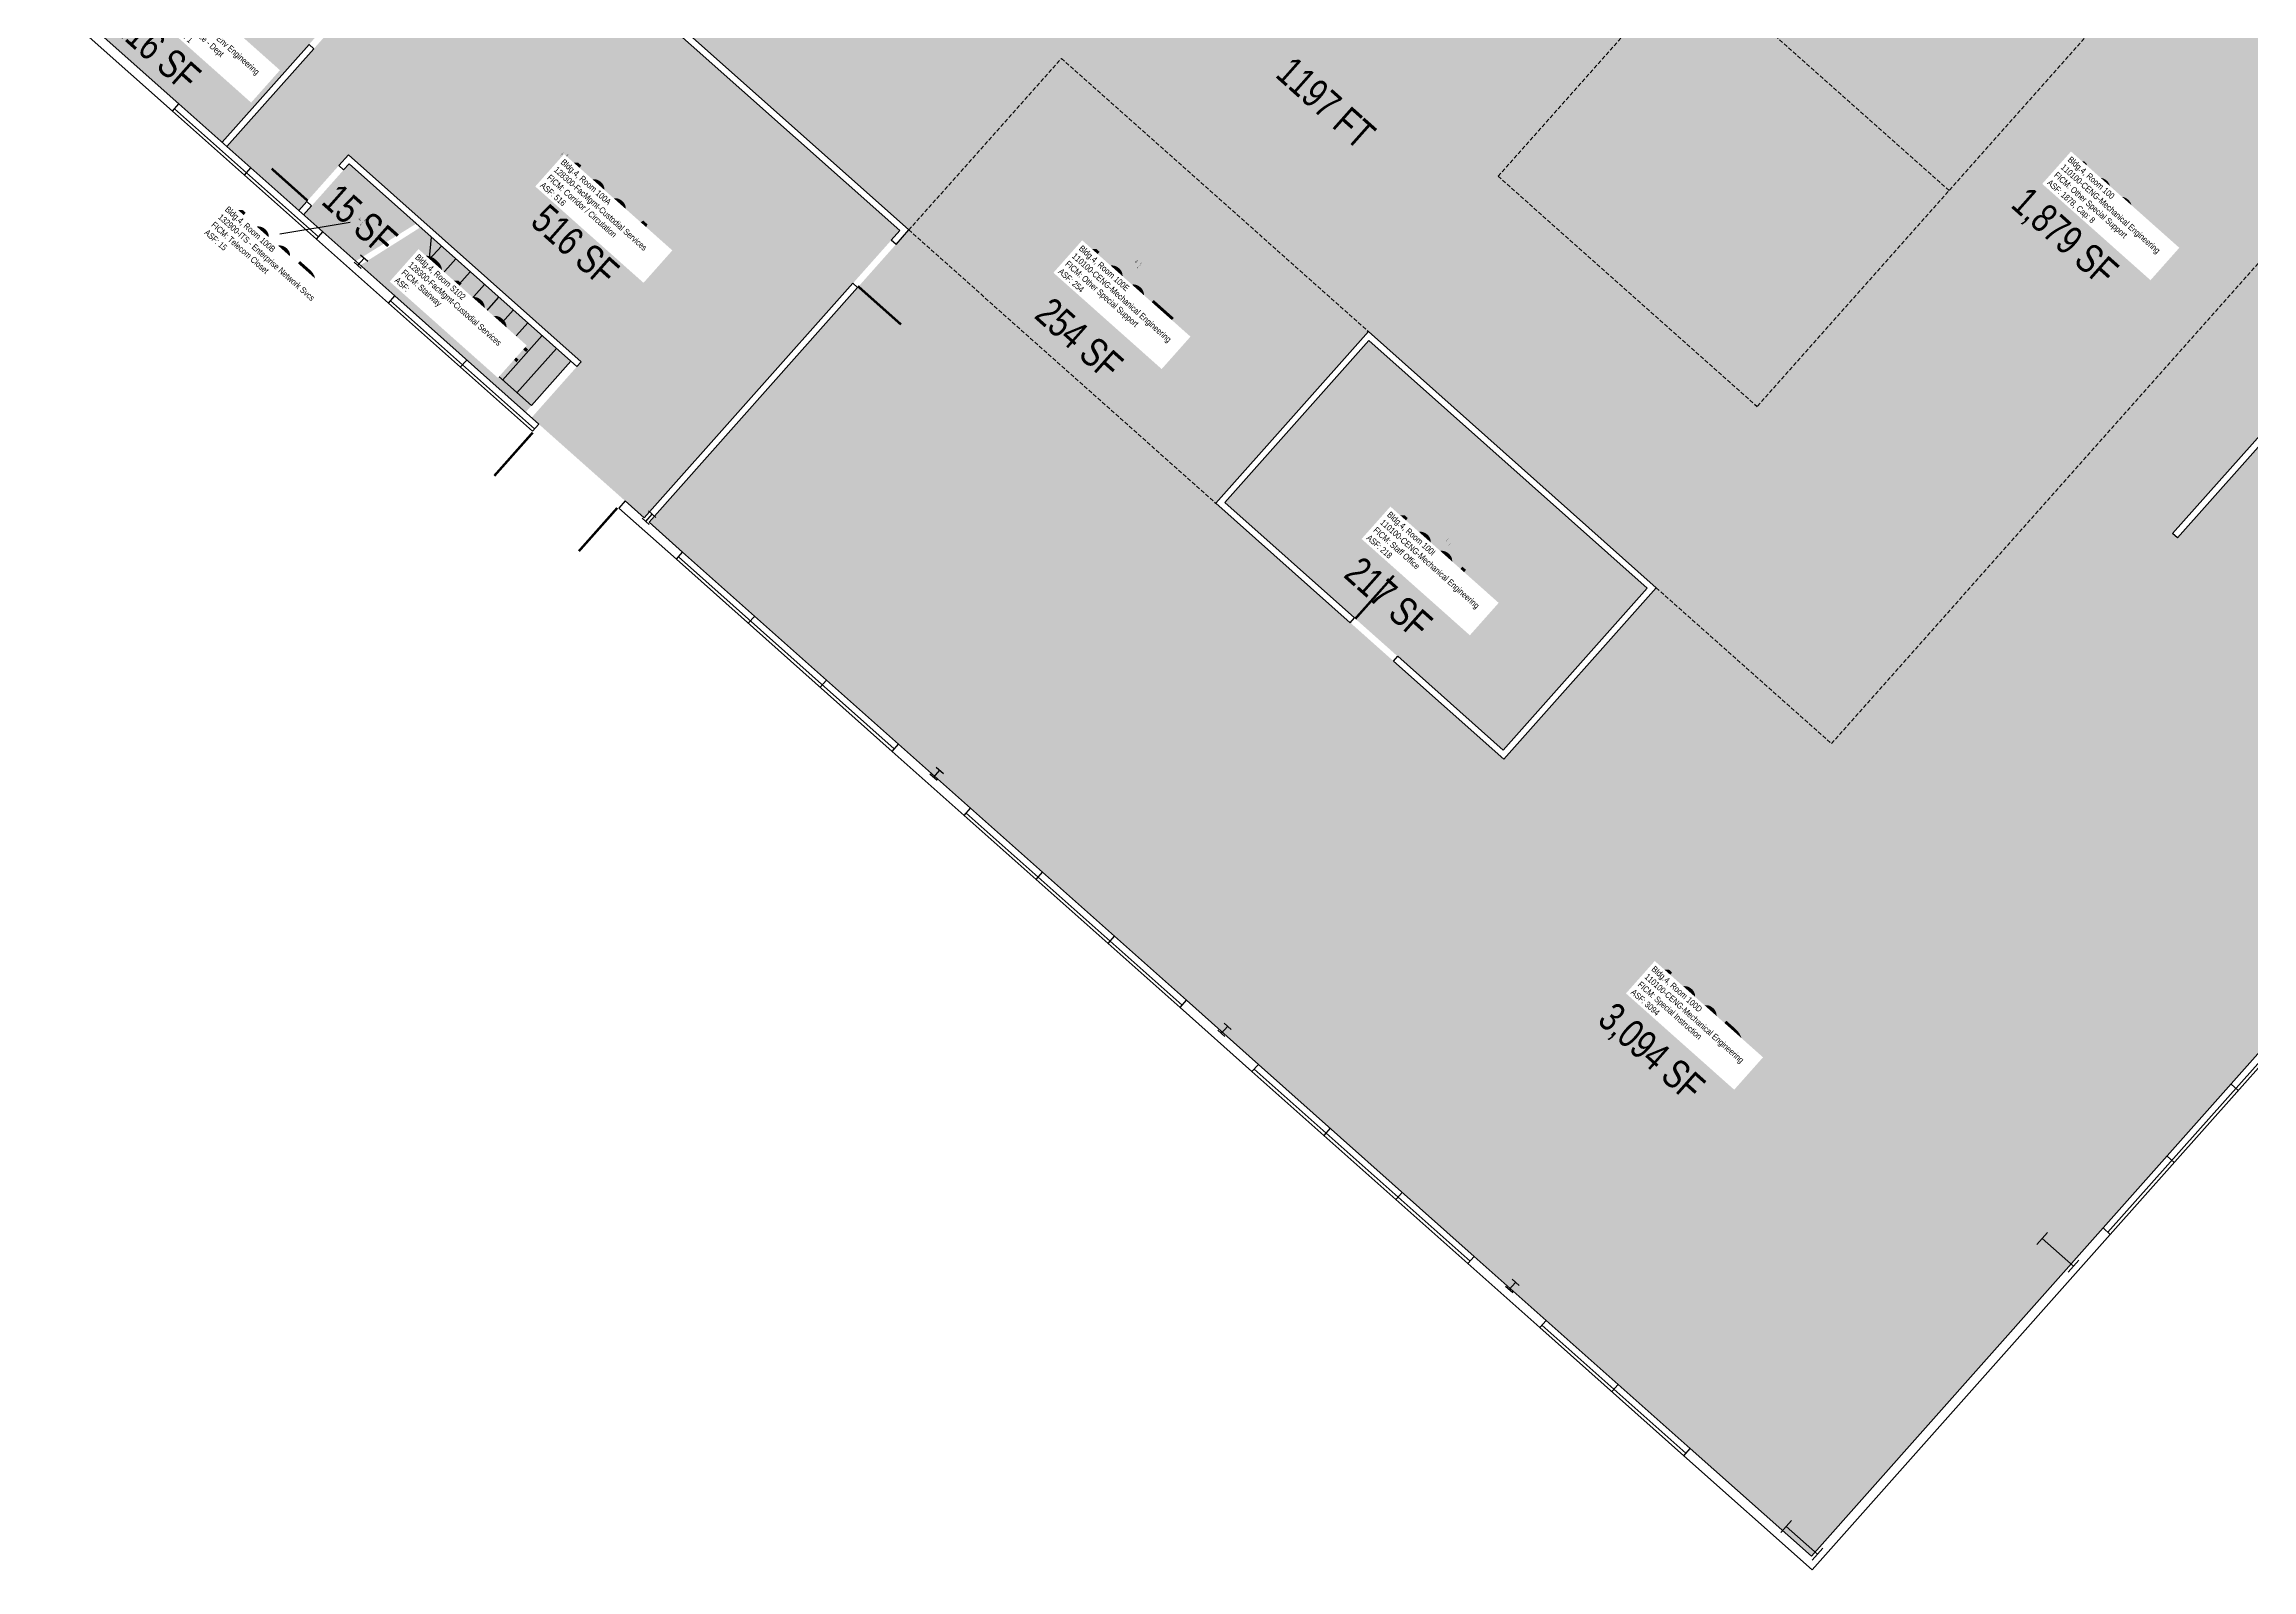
# Model space of a CAD drawing. Header units: inches. Extents: x 69199327 to 69201392, y 27695932 to 27697963.
# Drawn here: x 69199327 to 69200703, y 27695932 to 27696882 of the extents above; entities that cross this region are included whole.
import ezdxf
from ezdxf.enums import TextEntityAlignment as Align

# ---------------------------------------------------------------- set-up
doc = ezdxf.new("R2010")
doc.units = ezdxf.units.IN
doc.header["$LTSCALE"] = 10
doc.header["$MEASUREMENT"] = 0
doc.linetypes.add('DASHED2', pattern=[0.375, 0.25, -0.125])
doc.layers.get('0').update_dxf_attribs({"linetype": 'CONTINUOUS'})
for name, color, linetype in [('A-COLS', 5, 'CONTINUOUS'), ('A-DOOR', 2, 'CONTINUOUS'), ('A-FLOR', 3, 'CONTINUOUS'), ('A-GLAZ', 1, 'CONTINUOUS'), ('A-IDEN-CNUM', 7, 'CONTINUOUS'), ('A-IDEN-RNUM', 7, 'CONTINUOUS'), ('A-IDEN-SNUM', 4, 'CONTINUOUS'), ('A-IDEN-VNUM', 4, 'CONTINUOUS'), ('A-WALL', 5, 'CONTINUOUS'), ('AREA-TEXT', 3, 'CONTINUOUS'), ('Rooms-Category-Color', 7, 'CONTINUOUS'), ('Rooms-College-Color', 7, 'CONTINUOUS'), ('Rooms-Department-Color', 7, 'CONTINUOUS'), ('Rooms-Division-Color', 7, 'CONTINUOUS'), ('Rooms-Information', 7, 'CONTINUOUS')]:
    doc.layers.add(name, color=color, linetype=linetype)
doc.styles.add('CP_AREA', font='arial.ttf', dxfattribs={"height": 15})
doc.styles.add('CP_ROOMSNUMBER', font='arial.ttf', dxfattribs={"height": 1})
doc.styles.add('CP_ROOMVNUMBER', font='arial.ttf', dxfattribs={"width": 0.85, "height": 0.075})

# ---------------------------------------------------------------- blocks, each defined once
blk = doc.blocks.new('COLUMN')
for p, q in [((-0.5, -0.5), (-0.5, 0.5)), ((-0.5, 0), (0.5, 0)), ((0.5, 0.5), (0.5, -0.5))]:
    blk.add_line(p, q)

msp = doc.modelspace()

# ---------------------------------------------------------------- hatches: boundary and pattern name
at = {"layer": 'Rooms-Category-Color', "true_color": 0xfbafa2}
msp.add_hatch(color=21, dxfattribs=at).paths.add_polyline_path([(69200235.9, 27696797.1), (69199931.1, 27697068.2), (69200205.6, 27697376.9), (69200230.2, 27697355), (69200272.7, 27697402.8), (69200162.2, 27697501.2), (69200225.9, 27697572.9), (69200178.1, 27697615.4), (69200202, 27697642.3), (69200249.9, 27697599.8), (69200279.1, 27697632.7), (69200142.4, 27697754.3), (69200135.7, 27697746.8), (69200103.6, 27697775.4), (69200141.8, 27697818.4), (69200701.5, 27697320.6)])
at = {"layer": 'Rooms-Category-Color', "true_color": 0xe3f498}
for points in [[(69200235.9, 27696797.1), (69200524.4, 27696540.5), (69200990, 27697064), (69200701.5, 27697320.6)], [(69199865.9, 27696766.3), (69200057.2, 27696596.2), (69200152.3, 27696703), (69199961, 27696873.1)], [(69199704.1, 27696584.3), (69199865.9, 27696766.3), (69200236.6, 27696436.7), (69200331.6, 27696543.5), (69200440.7, 27696446.5), (69200732.4, 27696774.6), (69200882, 27696641.6), (69200815.5, 27696566.8), (69200722.8, 27696649.3), (69200738.7, 27696667.3), (69200735.7, 27696669.9), (69200653.3, 27696577.3), (69200656.3, 27696574.6), (69200720.1, 27696646.3), (69200830.1, 27696548.5), (69200832.7, 27696551.5), (69200818.5, 27696564.2), (69200885, 27696638.9), (69200976.8, 27696557.2), (69200910.3, 27696482.5), (69200886.5, 27696503.7), (69200883.9, 27696500.7), (69200907.7, 27696479.5), (69200428.2, 27695940.4)]]:
    msp.add_hatch(color=61, dxfattribs=at).paths.add_polyline_path(points)
at = {"layer": 'Rooms-Category-Color', "true_color": 0xadadad}
for points in [[(69199650.7, 27696957.7), (69199709, 27696905.8), (69199865.9, 27696766.3), (69199961, 27696873.1), (69200440.7, 27696446.5), (69200524.4, 27696540.5), (69199931.1, 27697068.2), (69200010.2, 27697157.2), (69199944.4, 27697215.7), (69199916.5, 27697184.3), (69199880.6, 27697216.2)], [(69199516.8, 27696813.1), (69199661.8, 27696684.2), (69199630.9, 27696649.4), (69199701.1, 27696587), (69199860.3, 27696765.9), (69199645.1, 27696957.3), (69199600.2, 27696997.2), (69199441.1, 27696818.2), (69199485.9, 27696778.4)], [(69199517.2, 27696807.5), (69199559, 27696770.2), (69199521.3, 27696746.9), (69199488.9, 27696775.7)], [(69199561.6, 27696767.9), (69199655.4, 27696684.5), (69199627.2, 27696652.8), (69199524.2, 27696744.3)]]:
    msp.add_hatch(color=253, dxfattribs=at).paths.add_polyline_path(points)
at = {"layer": 'Rooms-Category-Color', "true_color": 0xfa9ba3}
for points in [[(69199518.8, 27696911.7), (69199438.1, 27696820.9), (69199335.7, 27696911.9), (69199416.5, 27697002.7)], [(69200062.9, 27696596.5), (69200236.2, 27696442.3), (69200326, 27696543.2), (69200152.6, 27696697.4)]]:
    msp.add_hatch(color=241, dxfattribs=at).paths.add_polyline_path(points)
at = {"layer": 'Rooms-College-Color', "true_color": 0xadadad}
for points in [[(69200235.9, 27696797.1), (69199931.1, 27697068.2), (69200205.6, 27697376.9), (69200230.2, 27697355), (69200272.7, 27697402.8), (69200162.2, 27697501.2), (69200225.9, 27697572.9), (69200178.1, 27697615.4), (69200202, 27697642.3), (69200249.9, 27697599.8), (69200279.1, 27697632.7), (69200142.4, 27697754.3), (69200135.7, 27697746.8), (69200103.6, 27697775.4), (69200141.8, 27697818.4), (69200701.5, 27697320.6)], [(69200235.9, 27696797.1), (69200524.4, 27696540.5), (69200990, 27697064), (69200701.5, 27697320.6)], [(69199650.7, 27696957.7), (69199709, 27696905.8), (69199865.9, 27696766.3), (69199961, 27696873.1), (69200440.7, 27696446.5), (69200524.4, 27696540.5), (69199931.1, 27697068.2), (69200010.2, 27697157.2), (69199944.4, 27697215.7), (69199916.5, 27697184.3), (69199880.6, 27697216.2)], [(69199518.8, 27696911.7), (69199438.1, 27696820.9), (69199335.7, 27696911.9), (69199416.5, 27697002.7)], [(69199516.8, 27696813.1), (69199661.8, 27696684.2), (69199630.9, 27696649.4), (69199701.1, 27696587), (69199860.3, 27696765.9), (69199645.1, 27696957.3), (69199600.2, 27696997.2), (69199441.1, 27696818.2), (69199485.9, 27696778.4)], [(69199865.9, 27696766.3), (69200057.2, 27696596.2), (69200152.3, 27696703), (69199961, 27696873.1)], [(69199517.2, 27696807.5), (69199559, 27696770.2), (69199521.3, 27696746.9), (69199488.9, 27696775.7)], [(69199704.1, 27696584.3), (69199865.9, 27696766.3), (69200236.6, 27696436.7), (69200331.6, 27696543.5), (69200440.7, 27696446.5), (69200732.4, 27696774.6), (69200882, 27696641.6), (69200815.5, 27696566.8), (69200722.8, 27696649.3), (69200738.7, 27696667.3), (69200735.7, 27696669.9), (69200653.3, 27696577.3), (69200656.3, 27696574.6), (69200720.1, 27696646.3), (69200830.1, 27696548.5), (69200832.7, 27696551.5), (69200818.5, 27696564.2), (69200885, 27696638.9), (69200976.8, 27696557.2), (69200910.3, 27696482.5), (69200886.5, 27696503.7), (69200883.9, 27696500.7), (69200907.7, 27696479.5), (69200428.2, 27695940.4)], [(69199561.6, 27696767.9), (69199655.4, 27696684.5), (69199627.2, 27696652.8), (69199524.2, 27696744.3)], [(69200062.9, 27696596.5), (69200236.2, 27696442.3), (69200326, 27696543.2), (69200152.6, 27696697.4)]]:
    msp.add_hatch(color=253, dxfattribs=at).paths.add_polyline_path(points)
at = {"layer": 'Rooms-Department-Color', "true_color": 0x99d7b2}
for points in [[(69200235.9, 27696797.1), (69199931.1, 27697068.2), (69200205.6, 27697376.9), (69200230.2, 27697355), (69200272.7, 27697402.8), (69200162.2, 27697501.2), (69200225.9, 27697572.9), (69200178.1, 27697615.4), (69200202, 27697642.3), (69200249.9, 27697599.8), (69200279.1, 27697632.7), (69200142.4, 27697754.3), (69200135.7, 27697746.8), (69200103.6, 27697775.4), (69200141.8, 27697818.4), (69200701.5, 27697320.6)], [(69200235.9, 27696797.1), (69200524.4, 27696540.5), (69200990, 27697064), (69200701.5, 27697320.6)], [(69199518.8, 27696911.7), (69199438.1, 27696820.9), (69199335.7, 27696911.9), (69199416.5, 27697002.7)], [(69199865.9, 27696766.3), (69200057.2, 27696596.2), (69200152.3, 27696703), (69199961, 27696873.1)], [(69199704.1, 27696584.3), (69199865.9, 27696766.3), (69200236.6, 27696436.7), (69200331.6, 27696543.5), (69200440.7, 27696446.5), (69200732.4, 27696774.6), (69200882, 27696641.6), (69200815.5, 27696566.8), (69200722.8, 27696649.3), (69200738.7, 27696667.3), (69200735.7, 27696669.9), (69200653.3, 27696577.3), (69200656.3, 27696574.6), (69200720.1, 27696646.3), (69200830.1, 27696548.5), (69200832.7, 27696551.5), (69200818.5, 27696564.2), (69200885, 27696638.9), (69200976.8, 27696557.2), (69200910.3, 27696482.5), (69200886.5, 27696503.7), (69200883.9, 27696500.7), (69200907.7, 27696479.5), (69200428.2, 27695940.4)], [(69200062.9, 27696596.5), (69200236.2, 27696442.3), (69200326, 27696543.2), (69200152.6, 27696697.4)]]:
    msp.add_hatch(color=253, dxfattribs=at).paths.add_polyline_path(points)
at = {"layer": 'Rooms-Department-Color', "true_color": 0xacacac}
for points in [[(69199650.7, 27696957.7), (69199709, 27696905.8), (69199865.9, 27696766.3), (69199961, 27696873.1), (69200440.7, 27696446.5), (69200524.4, 27696540.5), (69199931.1, 27697068.2), (69200010.2, 27697157.2), (69199944.4, 27697215.7), (69199916.5, 27697184.3), (69199880.6, 27697216.2)], [(69199516.8, 27696813.1), (69199661.8, 27696684.2), (69199630.9, 27696649.4), (69199701.1, 27696587), (69199860.3, 27696765.9), (69199645.1, 27696957.3), (69199600.2, 27696997.2), (69199441.1, 27696818.2), (69199485.9, 27696778.4)], [(69199517.2, 27696807.5), (69199559, 27696770.2), (69199521.3, 27696746.9), (69199488.9, 27696775.7)], [(69199561.6, 27696767.9), (69199655.4, 27696684.5), (69199627.2, 27696652.8), (69199524.2, 27696744.3)]]:
    msp.add_hatch(color=253, dxfattribs=at).paths.add_polyline_path(points)
at = {"layer": 'Rooms-Division-Color', "true_color": 0x99d7b2}
for points in [[(69200235.9, 27696797.1), (69199931.1, 27697068.2), (69200205.6, 27697376.9), (69200230.2, 27697355), (69200272.7, 27697402.8), (69200162.2, 27697501.2), (69200225.9, 27697572.9), (69200178.1, 27697615.4), (69200202, 27697642.3), (69200249.9, 27697599.8), (69200279.1, 27697632.7), (69200142.4, 27697754.3), (69200135.7, 27697746.8), (69200103.6, 27697775.4), (69200141.8, 27697818.4), (69200701.5, 27697320.6)], [(69200235.9, 27696797.1), (69200524.4, 27696540.5), (69200990, 27697064), (69200701.5, 27697320.6)], [(69199518.8, 27696911.7), (69199438.1, 27696820.9), (69199335.7, 27696911.9), (69199416.5, 27697002.7)], [(69199865.9, 27696766.3), (69200057.2, 27696596.2), (69200152.3, 27696703), (69199961, 27696873.1)], [(69199704.1, 27696584.3), (69199865.9, 27696766.3), (69200236.6, 27696436.7), (69200331.6, 27696543.5), (69200440.7, 27696446.5), (69200732.4, 27696774.6), (69200882, 27696641.6), (69200815.5, 27696566.8), (69200722.8, 27696649.3), (69200738.7, 27696667.3), (69200735.7, 27696669.9), (69200653.3, 27696577.3), (69200656.3, 27696574.6), (69200720.1, 27696646.3), (69200830.1, 27696548.5), (69200832.7, 27696551.5), (69200818.5, 27696564.2), (69200885, 27696638.9), (69200976.8, 27696557.2), (69200910.3, 27696482.5), (69200886.5, 27696503.7), (69200883.9, 27696500.7), (69200907.7, 27696479.5), (69200428.2, 27695940.4)], [(69200062.9, 27696596.5), (69200236.2, 27696442.3), (69200326, 27696543.2), (69200152.6, 27696697.4)]]:
    msp.add_hatch(color=253, dxfattribs=at).paths.add_polyline_path(points)
at = {"layer": 'Rooms-Division-Color', "true_color": 0xadadad}
for points in [[(69199650.7, 27696957.7), (69199709, 27696905.8), (69199865.9, 27696766.3), (69199961, 27696873.1), (69200440.7, 27696446.5), (69200524.4, 27696540.5), (69199931.1, 27697068.2), (69200010.2, 27697157.2), (69199944.4, 27697215.7), (69199916.5, 27697184.3), (69199880.6, 27697216.2)], [(69199516.8, 27696813.1), (69199661.8, 27696684.2), (69199630.9, 27696649.4), (69199701.1, 27696587), (69199860.3, 27696765.9), (69199645.1, 27696957.3), (69199600.2, 27696997.2), (69199441.1, 27696818.2), (69199485.9, 27696778.4)], [(69199517.2, 27696807.5), (69199559, 27696770.2), (69199521.3, 27696746.9), (69199488.9, 27696775.7)], [(69199561.6, 27696767.9), (69199655.4, 27696684.5), (69199627.2, 27696652.8), (69199524.2, 27696744.3)]]:
    msp.add_hatch(color=253, dxfattribs=at).paths.add_polyline_path(points)

# ---------------------------------------------------------------- linework, layer by layer
at = {"layer": 'A-DOOR', "elevation": 0}
for points in [[(69199515.5, 27696908.3, 1.5, 1.5, 0), (69199488.6, 27696932.2, 0, 0, 0), (69199488.1, 27696931.7, 0, 0, 0.414214), (69199493.2, 27696881, 0, 0, 0.414214)], [(69199491.4, 27696784.5, 1.5, 1.5, 0), (69199469, 27696804.5, 0, 0, 0), (69199468.5, 27696803.9, 0, 0, -0.414214), (69199510.8, 27696806.4, 0, 0, -0.414214)], [(69199834.2, 27696731.3, 1.5, 1.5, 0), (69199861.1, 27696707.4, 0, 0, 0), (69199861.6, 27696707.9, 0, 0, 0.414214), (69199856.5, 27696758.6, 0, 0, 0.414214)], [(69199631.6, 27696640.1, 1.5, 1.5, 0), (69199607.7, 27696613.2, 0, 0, 0), (69199608.2, 27696612.7, 0, 0, 0.414214), (69199658.9, 27696617.8, 0, 0, 0.414214)], [(69199684.3, 27696593.2, 1.5, 1.5, 0), (69199660.4, 27696566.3, 0, 0, 0), (69199659.8, 27696566.8, 0, 0, -0.414214), (69199658.9, 27696617.8, 0, 0, -0.414214)], [(69200144.1, 27696524.2, 1.5, 1.5, 0), (69200168.1, 27696551.1, 0, 0, 0), (69200168.6, 27696550.6, 0, 0, -0.402715), (69200170.5, 27696500.8, 0, 0, -0.414214)]]:
    msp.add_lwpolyline(points, format="xyseb", dxfattribs=at)
at = {"layer": 'A-FLOR', "linetype": 'DASHED2'}
for p, q in [((69199865.9, 27696766.3, 0), (69199961, 27696873.1, 0)), ((69199961, 27696873.1, 0), (69200152.3, 27696703, 0)), ((69200233, 27696799.8, 0), (69200394.4, 27696656.3, 0)), ((69200440.7, 27696446.5, 0), (69200732.4, 27696774.6, 0)), ((69199865.9, 27696766.3, 0), (69200057.2, 27696596.2, 0)), ((69200331.6, 27696543.5, 0), (69200440.7, 27696446.5, 0))]:
    msp.add_line(p, q, dxfattribs=at)
at = {"layer": 'A-FLOR'}
for p, q in [((69199568.4, 27696761.9, 0), (69199564, 27696716.3, 0)), ((69199567, 27696747.7, 0), (69199574.7, 27696756.3, 0)), ((69199565.1, 27696727.4, 0), (69199583.7, 27696748.3, 0)), ((69199568, 27696712.7, 0), (69199592.6, 27696740.3, 0)), ((69199577, 27696704.7, 0), (69199601.6, 27696732.4, 0)), ((69199564, 27696716.3, 0), (69199630.8, 27696656.9, 0)), ((69199586, 27696696.7, 0), (69199610.6, 27696724.4, 0)), ((69199594.9, 27696688.8, 0), (69199619.5, 27696716.4, 0)), ((69199603.9, 27696680.8, 0), (69199628.5, 27696708.4, 0)), ((69199612.9, 27696672.8, 0), (69199637.5, 27696700.5, 0)), ((69199621.8, 27696664.8, 0), (69199646.4, 27696692.5, 0)), ((69199630.8, 27696656.9, 0), (69199655.4, 27696684.5, 0))]:
    msp.add_line(p, q, dxfattribs=at)
at = {"layer": 'A-FLOR', "linetype": 'DASHED2', "elevation": 0}
for points in [[(69200233, 27696799.8), (69200650.6, 27697269.4)], [(69200700.4, 27697000.4), (69200394.4, 27696656.3)], [(69200514, 27696790.8), (69200352.6, 27696934.3)]]:
    msp.add_lwpolyline(points, dxfattribs=at)
at = {"layer": 'A-GLAZ'}
for p, q in [((69199496.9, 27696760.6, 0), (69199407.2, 27696840.3, 0)), ((69199498.2, 27696762.1, 0), (69199408.5, 27696841.8, 0)), ((69199500.9, 27696765.1, 0), (69199411.2, 27696844.8, 0)), ((69199452, 27696800.5, 0), (69199456, 27696804.9, 0)), ((69199631.4, 27696641, 0), (69199541.7, 27696720.7, 0)), ((69199632.7, 27696642.5, 0), (69199543, 27696722.2, 0)), ((69199635.4, 27696645.4, 0), (69199545.7, 27696725.2, 0)), ((69199586.5, 27696680.8, 0), (69199590.5, 27696685.3, 0)), ((69199631.4, 27696641, 0), (69199635.4, 27696645.4, 0)), ((69199856.9, 27696443.1, 0), (69199722.4, 27696562.7, 0)), ((69199859.5, 27696446.1, 0), (69199725, 27696565.7, 0)), ((69199855.6, 27696441.6, 0), (69199721.1, 27696561.2, 0)), ((69199765.9, 27696521.4, 0), (69199769.9, 27696525.8, 0)), ((69199810.7, 27696481.5, 0), (69199814.7, 27696486, 0)), ((69200034.9, 27696282.1, 0), (69199900.4, 27696401.7, 0)), ((69200036.2, 27696283.6, 0), (69199901.7, 27696403.2, 0)), ((69200038.9, 27696286.6, 0), (69199904.4, 27696406.2, 0)), ((69199945.2, 27696361.9, 0), (69199949.2, 27696366.3, 0)), ((69199990.1, 27696322, 0), (69199994.1, 27696326.5, 0)), ((69200610, 27696144.8, 0), (69200729.6, 27696279.3, 0)), ((69200613, 27696142.1, 0), (69200732.6, 27696276.6, 0)), ((69200614.4, 27696140.8, 0), (69200734.1, 27696275.3, 0)), ((69200218.2, 27696127.1, 0), (69200083.7, 27696246.7, 0)), ((69200214.2, 27696122.6, 0), (69200079.7, 27696242.2, 0)), ((69200215.6, 27696124.1, 0), (69200081.1, 27696243.7, 0)), ((69200694.2, 27696230.4, 0), (69200689.7, 27696234.4, 0)), ((69200124.6, 27696202.4, 0), (69200128.6, 27696206.9, 0)), ((69200654.3, 27696185.6, 0), (69200649.8, 27696189.6, 0)), ((69200169.4, 27696162.5, 0), (69200173.4, 27696167, 0)), ((69200259.1, 27696082.8, 0), (69200348.8, 27696003, 0)), ((69200260.4, 27696084.3, 0), (69200350.1, 27696004.5, 0)), ((69200263.1, 27696087.2, 0), (69200352.7, 27696007.5, 0)), ((69200303.9, 27696042.9, 0), (69200307.9, 27696047.4, 0))]:
    msp.add_line(p, q, dxfattribs=at)
at = {"layer": 'A-IDEN-VNUM'}
msp.add_line((69199474, 27696763.9, 0), (69199517.9, 27696771.2, 0), dxfattribs=at)
at = {"layer": 'A-WALL'}
for p, q in [((69199407.2, 27696840.3), (69199327.2, 27696911.4)), ((69199411.2, 27696844.8), (69199335.7, 27696911.9)), ((69199860.3, 27696765.9), (69199692.9, 27696914.8)), ((69199865.9, 27696766.3), (69199695.6, 27696917.8)), ((69199438.1, 27696820.9), (69199492.3, 27696881.8)), ((69199441.1, 27696818.2), (69199495.2, 27696879.1)), ((69199495.2, 27696879.1, 0), (69199492.3, 27696881.8, 0)), ((69199407.2, 27696840.3), (69199411.2, 27696844.8)), ((69199510.8, 27696806.4), (69199516.8, 27696813.1)), ((69199516.8, 27696813.1), (69199661.8, 27696684.2)), ((69199513.8, 27696803.7, 0), (69199510.8, 27696806.4, 0)), ((69199513.8, 27696803.7), (69199517.2, 27696807.5)), ((69199517.2, 27696807.5), (69199659.1, 27696681.2)), ((69199485.9, 27696778.4), (69199490.9, 27696784)), ((69199493.9, 27696781.3, 0), (69199490.9, 27696784, 0)), ((69199488.9, 27696775.7), (69199493.9, 27696781.3)), ((69199496.9, 27696760.6), (69199500.9, 27696765.1)), ((69199541.7, 27696720.7), (69199496.9, 27696760.6)), ((69199545.7, 27696725.2), (69199500.9, 27696765.1)), ((69199855, 27696760), (69199860.3, 27696765.9)), ((69199858, 27696757.3, 0), (69199855, 27696760, 0)), ((69199858, 27696757.3), (69199865.9, 27696766.3)), ((69199701.1, 27696587), (69199831, 27696733.1)), ((69199704.1, 27696584.3), (69199834, 27696730.4)), ((69199834, 27696730.4, 0), (69199831, 27696733.1, 0)), ((69199541.7, 27696720.7), (69199545.7, 27696725.2)), ((69200057.2, 27696596.2), (69200152.3, 27696703)), ((69200331.6, 27696543.5), (69200152.3, 27696703)), ((69200062.9, 27696596.5), (69200152.6, 27696697.4)), ((69200326, 27696543.2), (69200152.6, 27696697.4)), ((69199659.1, 27696681.2), (69199661.8, 27696684.2)), ((69200653.3, 27696577.3), (69200735.7, 27696669.9)), ((69199635.4, 27696645.4, 0), (69199631.4, 27696641, 0)), ((69200656.3, 27696574.6), (69200720.1, 27696646.3)), ((69199689.2, 27696597.6, 0), (69199685.2, 27696593.1, 0)), ((69199721.1, 27696561.2), (69199685.2, 27696593.1)), ((69199689.2, 27696597.6), (69199701.1, 27696587)), ((69200140.9, 27696521.7), (69200057.2, 27696596.2)), ((69200143.6, 27696524.7), (69200062.9, 27696596.5)), ((69199725, 27696565.7), (69199704.1, 27696584.3)), ((69200656.3, 27696574.6), (69200653.3, 27696577.3)), ((69199721.1, 27696561.2), (69199725, 27696565.7)), ((69200236.2, 27696442.3), (69200326, 27696543.2)), ((69200236.6, 27696436.7), (69200331.6, 27696543.5)), ((69200140.9, 27696521.7, 0), (69200143.6, 27696524.7, 0)), ((69200167.8, 27696497.8, 0), (69200170.5, 27696500.8, 0)), ((69200236.6, 27696436.7), (69200167.8, 27696497.8)), ((69200236.2, 27696442.3), (69200170.5, 27696500.8)), ((69199855.6, 27696441.6), (69199859.5, 27696446.1)), ((69199900.4, 27696401.7), (69199855.6, 27696441.6)), ((69199904.4, 27696406.2), (69199859.5, 27696446.1)), ((69199900.4, 27696401.7), (69199904.4, 27696406.2)), ((69200034.9, 27696282.1), (69200038.9, 27696286.6)), ((69200079.7, 27696242.2), (69200034.9, 27696282.1)), ((69200083.7, 27696246.7), (69200038.9, 27696286.6)), ((69200079.7, 27696242.2), (69200083.7, 27696246.7)), ((69200428.2, 27695940.4), (69200610, 27696144.8)), ((69200428.7, 27695931.9), (69200614.4, 27696140.8)), ((69200614.4, 27696140.8), (69200610, 27696144.8)), ((69200214.2, 27696122.6), (69200218.2, 27696127.1)), ((69200259.1, 27696082.8), (69200214.2, 27696122.6)), ((69200263.1, 27696087.2), (69200218.2, 27696127.1)), ((69200259.1, 27696082.8), (69200263.1, 27696087.2)), ((69200348.8, 27696003), (69200352.7, 27696007.5)), ((69200428.7, 27695931.9), (69200348.8, 27696003)), ((69200428.2, 27695940.4), (69200352.7, 27696007.5))]:
    msp.add_line(p, q, dxfattribs=at)

# ---------------------------------------------------------------- block references
at = {"layer": 'A-COLS'}
for p, xscale, yscale, zscale, rotation in [((69199524.6, 27696746.6, 0), 6, 6, 6, 48.35380507581309), ((69199704, 27696587.1, 0), 6, 6, 6, 48.35380507581309), ((69199883.3, 27696427.6, 0), 6, 6, 6, 48.35380507581309), ((69200062.6, 27696268.2, 0), 6, 6, 6, 48.35380507581309), ((69200581.8, 27696129.7, 0), 25.99999999813736, 9.999999995133361, 25.99999999813736, 318.3538051004411), ((69200242, 27696108.7, 0), 6, 6, 6, 48.35380507581309), ((69200422.3, 27695950.3, 0), 25.99999999813736, 9.999999995133361, 25.99999999813736, 318.3538051004411)]:
    msp.add_blockref('COLUMN', p, dxfattribs=dict(at, xscale=xscale, yscale=yscale, zscale=zscale, rotation=rotation))

# ---------------------------------------------------------------- texts
at = {"layer": 'A-IDEN-CNUM', "style": 'CP_ROOMSNUMBER'}
for s, p in [('CAD #004-A_0100-0A', (69199652.2, 27696811.8, 0)), ('CAD #004-A_0100-00', (69200605.2, 27696784.7, 0)), ('CAD #004-A_0100-0B', (69199525.8, 27696770.9, 0)), ('CAD #004-A_0100-0E', (69200009.6, 27696744.2, 0)), ('CAD #004-A_S102-00', (69199570.9, 27696719.8, 0)), ('CAD #004-A_0100-0I', (69200203.9, 27696571.5, 0)), ('CAD #004-A_0100-0D', (69200355.2, 27696273.6, 0))]:
    msp.add_text(s, height=0.36, rotation=48.3538, dxfattribs=at).set_placement(p, align=Align.MIDDLE)
at = {"layer": 'A-IDEN-RNUM', "style": 'CP_ROOMSNUMBER'}
for s, p in [('0100-A0', (69199649.9, 27696813.8, 0)), ('0100-00', (69200602.9, 27696786.7, 0)), ('0100-B0', (69199523.6, 27696772.9, 0)), ('0100-E0', (69200007.4, 27696746.2, 0)), ('S102-00', (69199568.7, 27696721.8, 0)), ('0100-I0', (69200201.6, 27696573.4, 0)), ('0100-D0', (69200353, 27696275.6, 0))]:
    msp.add_text(s, height=0.36, rotation=318.35, dxfattribs=at).set_placement(p, align=Align.MIDDLE)
at = {"layer": 'A-IDEN-SNUM', "style": 'CP_ROOMSNUMBER'}
for s, p in [('00400100A0', (69199649.9, 27696813.8, 0)), ('0040010000', (69200602.9, 27696786.7, 0)), ('00400100B0', (69199523.6, 27696772.9, 0)), ('00400100E0', (69200007.4, 27696746.2, 0)), ('0040S10200', (69199568.7, 27696721.8, 0)), ('00400100I0', (69200201.6, 27696573.4, 0)), ('00400100D0', (69200353, 27696275.6, 0))]:
    msp.add_text(s, height=0.36, rotation=48.3538, dxfattribs=at).set_placement(p, align=Align.MIDDLE)
at = {"layer": 'A-IDEN-VNUM', "style": 'CP_ROOMVNUMBER', "width": 0.85}
for s, p in [('100A', (69199672.8, 27696778.7, 0)), ('100', (69200602.9, 27696786.7, 0)), ('100B', (69199463.7, 27696749.3, 0)), ('100E', (69199995.6, 27696725, 0)), ('S102', (69199582.2, 27696719.5, 0)), ('100I', (69200183, 27696563.3, 0)), ('100D', (69200353, 27696275.6, 0))]:
    msp.add_text(s, height=27, rotation=318.3538, dxfattribs=at).set_placement(p, align=Align.MIDDLE_CENTER)
at = {"layer": 'AREA-TEXT', "style": 'CP_AREA', "width": 0.75}
for s, p in [('116 SF', (69199397.5, 27696878.3, 0)), ('1197 FT', (69200125.8, 27696845.5, 0)), ('15 SF', (69199524, 27696773, 0)), ('516 SF', (69199658.1, 27696756.7, 0)), ('1,879 SF', (69200586.3, 27696762.3, 0)), ('39 SF', (69199604.6, 27696701.3, 0)), ('254 SF', (69199972.1, 27696698.6, 0)), ('217 SF', (69200164.8, 27696537.2, 0)), ('3,094 SF', (69200328.8, 27696254.4, 0))]:
    msp.add_text(s, height=18, rotation=318.3538, dxfattribs=at).set_placement(p, align=Align.MIDDLE_CENTER)

# ---------------------------------------------------------------- next in the draw order: texts
at = {"layer": 'Rooms-Information', "width": 86.4, "attachment_point": 7, "rotation": 318.3538, "style": 'CP_ROOMVNUMBER', "bg_fill": 3, "box_fill_scale": 1.5, "bg_fill_color": 256, "bg_fill_true_color": 13158600, "bg_fill_transparency": 0}
for s, insert, char_height in [('Bldg.4, Room 1^M^J110200-CENG-Civil & Env Engineering^M^JFICM: Faculty Office - Dept^M^JASF: 130, Cap: 1', (69199390.7, 27696904.9, 0), 3.8571), ('Bldg.4, Room 100A^M^J128300-FacMgmt-Custodial Services^M^JFICM: Corridor / Circulation^M^JASF: 516', (69199635.9, 27696793.5, 0), 3.857), ('Bldg.4, Room 100^M^J110100-CENG-Mechanical Engineering^M^JFICM: Other Special Support^M^JASF: 1878, Cap: 8', (69200574, 27696794.3, 0), 3.8571), ('Bldg.4, Room 100B^M^J132900-ITS - Enterprise Network Svcs^M^JFICM: Telecom Closet^M^JASF: 15', (69199426.7, 27696764.1, 0), 3.857), ('Bldg.4, Room 100E^M^J110100-CENG-Mechanical Engineering^M^JFICM: Other Special Support^M^JASF: 254', (69199958.7, 27696739.8, 0), 3.857), ('Bldg.4, Room 100I^M^J110100-CENG-Mechanical Engineering^M^JFICM: Staff Office^M^JASF: 218', (69200150.7, 27696574, 0), 3.857), ('Bldg.4, Room 100D^M^J110100-CENG-Mechanical Engineering^M^JFICM: Special Instruction^M^JASF: 3094', (69200315.4, 27696291, 0), 3.857)]:
    msp.add_mtext(s, dxfattribs=dict(at, insert=insert, char_height=char_height))

# ---------------------------------------------------------------- next in the draw order: texts
at = {"layer": 'Rooms-Information', "insert": (69199545.2, 27696734.3, 0), "char_height": 3.857, "width": 86.4, "attachment_point": 7, "rotation": 318.3538, "style": 'CP_ROOMVNUMBER', "bg_fill": 3, "box_fill_scale": 1.5, "bg_fill_color": 256, "bg_fill_true_color": 13158600, "bg_fill_transparency": 0}
msp.add_mtext('Bldg.4, Room S102^M^J128300-FacMgmt-Custodial Services^M^JFICM: Stairway^M^JASF: ', dxfattribs=at)

doc.saveas('drawing.dxf')
